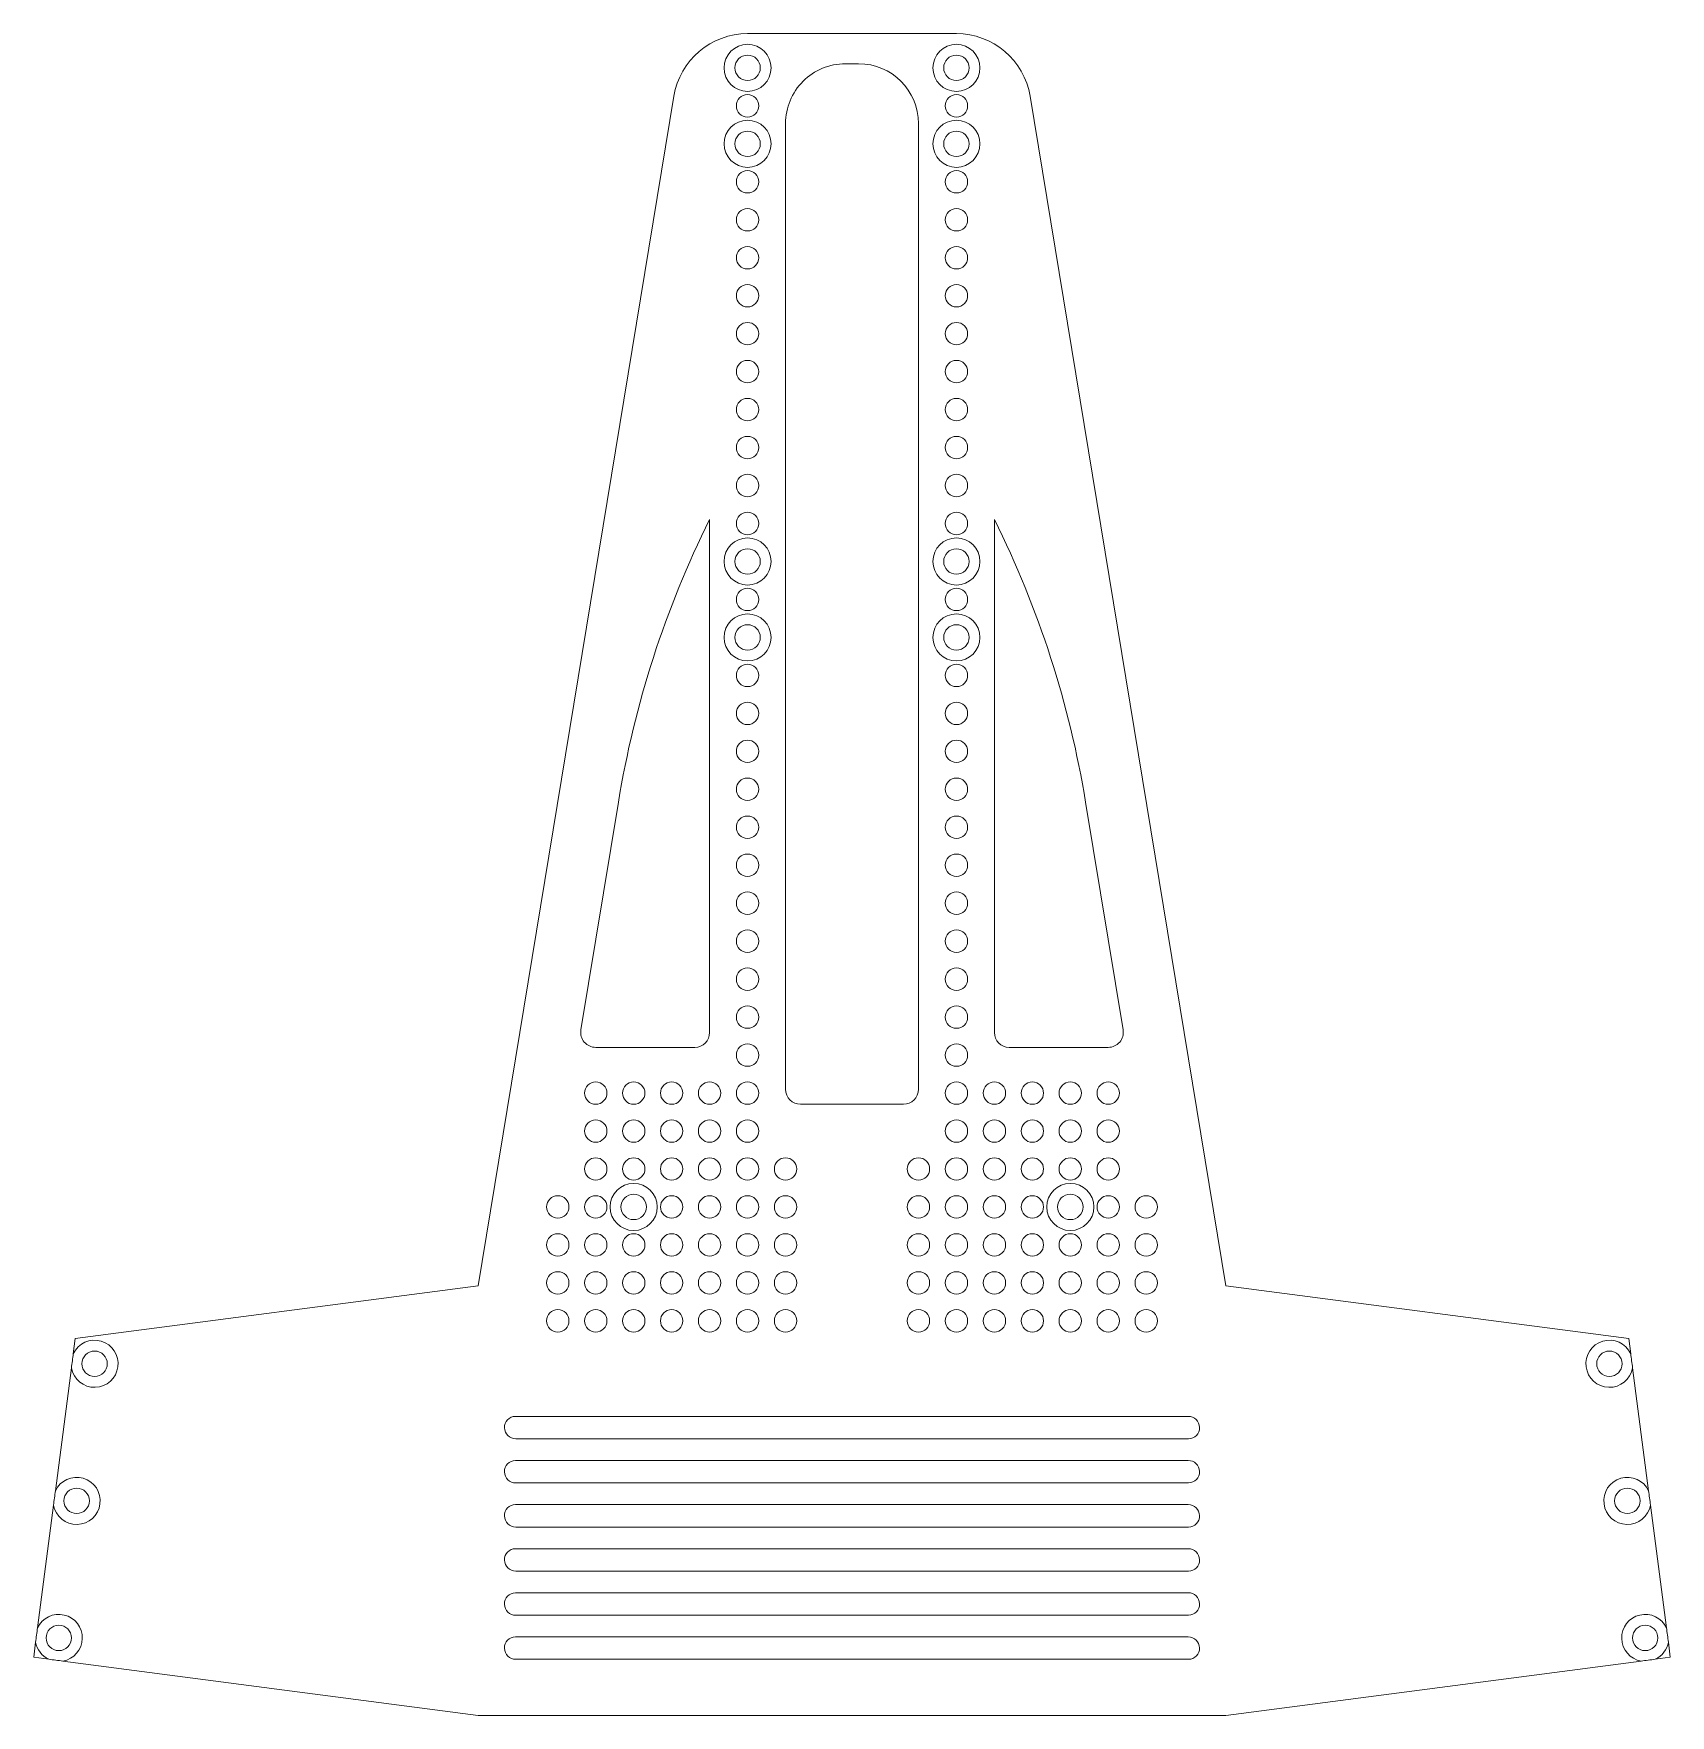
# Paper-space layout '_아랫면' of a CAD drawing. Header units: millimetres. Extents: x -109 to 109, y -150 to 75.
import ezdxf

# ---------------------------------------------------------------- set-up
doc = ezdxf.new("R2010")
doc.units = ezdxf.units.MM

psp = doc.layouts.new('_아랫면')

# ---------------------------------------------------------------- linework, layer by layer
at = {"color": 7, "linetype": 'Continuous', "lineweight": 15}
for p, q in [((-13.97, 75), (13.97, 75)), ((-0.89, 70.97), (0.89, 70.97)), ((-50, -92.55), (-23.84, 66.62)), ((23.84, 66.62), (50, -92.55)), ((-8.89, -66.24), (-8.89, 62.97)), ((8.89, 62.97), (8.89, -66.24)), ((-19.05, 10), (-19.05, -58.63)), ((19.05, -58.63), (19.05, 10)), ((-36.26, -58.3), (-31.26, -27.83)), ((31.26, -27.83), (36.26, -58.3)), ((-21.05, -60.63), (-34.29, -60.63)), ((34.29, -60.63), (21.05, -60.63)), ((6.89, -68.24), (-6.89, -68.24)), ((-103.93, -99.59), (-50, -92.55)), ((50, -92.55), (103.93, -99.59)), ((-104.19, -101.62), (-103.93, -99.59)), ((103.93, -99.59), (104.19, -101.62)), ((-106.59, -119.96), (-104.44, -103.52)), ((104.44, -103.52), (106.59, -119.96)), ((-45.02, -110), (44.98, -110)), ((45.02, -113), (-44.98, -113)), ((-45.02, -115.9), (44.98, -115.9)), ((45.02, -118.9), (-44.98, -118.9)), ((-108.98, -138.3), (-106.84, -121.86)), ((-45.02, -121.8), (44.98, -121.8)), ((106.84, -121.86), (108.98, -138.3)), ((45.02, -124.8), (-44.98, -124.8)), ((-45.02, -127.7), (44.98, -127.7)), ((45.02, -130.7), (-44.98, -130.7)), ((-45.02, -133.6), (44.98, -133.6)), ((45.02, -136.6), (-44.98, -136.6)), ((-109.49, -142.23), (-109.23, -140.21)), ((-45.02, -139.5), (44.98, -139.5)), ((109.23, -140.21), (109.49, -142.23)), ((-107.47, -142.49), (-109.49, -142.23)), ((-50, -150), (-105.57, -142.74)), ((45.02, -142.5), (-44.98, -142.5)), ((105.57, -142.74), (50, -150)), ((109.49, -142.23), (107.47, -142.49)), ((50, -150), (-50, -150))]:
    psp.add_line(p, q, dxfattribs=at)
for centre, radius in [((-13.97, 70.42), 3.15), ((-13.97, 70.42), 1.7), ((13.97, 70.42), 3.15), ((13.97, 70.42), 1.7), ((-13.97, 65.34), 1.5), ((13.97, 65.34), 1.5), ((-13.97, 60.26), 3.15), ((13.97, 60.26), 3.15), ((-13.97, 60.26), 1.7), ((13.97, 60.26), 1.7), ((-13.97, 55.18), 1.5), ((13.97, 55.18), 1.5), ((-13.97, 50.1), 1.5), ((13.97, 50.1), 1.5), ((-13.97, 45.02), 1.5), ((13.97, 45.02), 1.5), ((-13.97, 39.94), 1.5), ((13.97, 39.94), 1.5), ((-13.97, 34.86), 1.5), ((13.97, 34.86), 1.5), ((-13.97, 29.78), 1.5), ((13.97, 29.78), 1.5), ((-13.97, 24.7), 1.5), ((13.97, 24.7), 1.5), ((-13.97, 19.62), 1.5), ((13.97, 19.62), 1.5), ((-13.97, 14.54), 1.5), ((13.97, 14.54), 1.5), ((-13.97, 9.46), 1.5), ((13.97, 9.46), 1.5), ((-13.97, 4.38), 3.15), ((13.97, 4.38), 3.15), ((-13.97, 4.38), 1.7), ((13.97, 4.38), 1.7), ((-13.97, -0.7), 1.5), ((13.97, -0.7), 1.5), ((-13.97, -5.78), 3.15), ((-13.97, -5.78), 1.7), ((13.97, -5.78), 3.15), ((13.97, -5.78), 1.7), ((-13.97, -10.86), 1.5), ((13.97, -10.86), 1.5), ((-13.97, -15.94), 1.5), ((13.97, -15.94), 1.5), ((-13.97, -21.02), 1.5), ((13.97, -21.02), 1.5), ((-13.97, -26.1), 1.5), ((13.97, -26.1), 1.5), ((-13.97, -31.18), 1.5), ((13.97, -31.18), 1.5), ((-13.97, -36.26), 1.5), ((13.97, -36.26), 1.5), ((-13.97, -41.34), 1.5), ((13.97, -41.34), 1.5), ((-13.97, -46.42), 1.5), ((13.97, -46.42), 1.5), ((-13.97, -51.5), 1.5), ((13.97, -51.5), 1.5), ((-13.97, -56.58), 1.5), ((13.97, -56.58), 1.5), ((-13.97, -61.66), 1.5), ((13.97, -61.66), 1.5), ((-34.29, -66.74), 1.5), ((-29.21, -66.74), 1.5), ((-24.13, -66.74), 1.5), ((-19.05, -66.74), 1.5), ((-13.97, -66.74), 1.5), ((13.97, -66.74), 1.5), ((19.05, -66.74), 1.5), ((24.13, -66.74), 1.5), ((29.21, -66.74), 1.5), ((34.29, -66.74), 1.5), ((-34.29, -71.82), 1.5), ((-29.21, -71.82), 1.5), ((-24.13, -71.82), 1.5), ((-19.05, -71.82), 1.5), ((-13.97, -71.82), 1.5), ((13.97, -71.82), 1.5), ((19.05, -71.82), 1.5), ((24.13, -71.82), 1.5), ((29.21, -71.82), 1.5), ((34.29, -71.82), 1.5), ((-34.29, -76.9), 1.5), ((-29.21, -76.9), 1.5), ((-24.13, -76.9), 1.5), ((-19.05, -76.9), 1.5), ((-13.97, -76.9), 1.5), ((-8.89, -76.9), 1.5), ((8.89, -76.9), 1.5), ((13.97, -76.9), 1.5), ((19.05, -76.9), 1.5), ((24.13, -76.9), 1.5), ((29.21, -76.9), 1.5), ((34.29, -76.9), 1.5), ((-39.37, -81.98), 1.5), ((-34.29, -81.98), 1.5), ((-29.21, -81.98), 3.15), ((-29.21, -81.98), 1.7), ((-24.13, -81.98), 1.5), ((-19.05, -81.98), 1.5), ((-13.97, -81.98), 1.5), ((-8.89, -81.98), 1.5), ((8.89, -81.98), 1.5), ((13.97, -81.98), 1.5), ((19.05, -81.98), 1.5), ((24.13, -81.98), 1.5), ((29.21, -81.98), 3.15), ((29.21, -81.98), 1.7), ((34.29, -81.98), 1.5), ((39.37, -81.98), 1.5), ((-39.37, -87.06), 1.5), ((-34.29, -87.06), 1.5), ((-29.21, -87.06), 1.5), ((-24.13, -87.06), 1.5), ((-19.05, -87.06), 1.5), ((-13.97, -87.06), 1.5), ((-8.89, -87.06), 1.5), ((8.89, -87.06), 1.5), ((13.97, -87.06), 1.5), ((19.05, -87.06), 1.5), ((24.13, -87.06), 1.5), ((29.21, -87.06), 1.5), ((34.29, -87.06), 1.5), ((39.37, -87.06), 1.5), ((-39.37, -92.14), 1.5), ((-34.29, -92.14), 1.5), ((-29.21, -92.14), 1.5), ((-24.13, -92.14), 1.5), ((-19.05, -92.14), 1.5), ((-13.97, -92.14), 1.5), ((-8.89, -92.14), 1.5), ((8.89, -92.14), 1.5), ((13.97, -92.14), 1.5), ((19.05, -92.14), 1.5), ((24.13, -92.14), 1.5), ((29.21, -92.14), 1.5), ((34.29, -92.14), 1.5), ((39.37, -92.14), 1.5), ((-39.37, -97.22), 1.5), ((-34.29, -97.22), 1.5), ((-29.21, -97.22), 1.5), ((-24.13, -97.22), 1.5), ((-19.05, -97.22), 1.5), ((-13.97, -97.22), 1.5), ((-8.89, -97.22), 1.5), ((8.89, -97.22), 1.5), ((13.97, -97.22), 1.5), ((19.05, -97.22), 1.5), ((24.13, -97.22), 1.5), ((29.21, -97.22), 1.5), ((34.29, -97.22), 1.5), ((39.37, -97.22), 1.5), ((-101.34, -102.96), 1.7), ((101.34, -102.96), 1.7), ((-103.74, -121.3), 1.7), ((103.74, -121.3), 1.7), ((-106.13, -139.64), 1.7), ((106.13, -139.64), 1.7)]:
    psp.add_circle(centre, radius, dxfattribs=at)
for centre, radius, start, end in [((-13.97, 65), 10, 90, 170.666), ((13.97, 65), 10, 9.334, 90), ((-0.89, 62.97), 8, 89.9958, 180), ((0.89, 62.97), 8, 360, 89.9958), ((100.73, -49.53), 133.76, 153.5739, 170.666), ((-100.73, -49.53), 133.76, 9.334, 26.4261), ((-34.29, -58.63), 2, 170.666, 270), ((34.29, -58.63), 2, 270, 9.334), ((-21.05, -58.63), 2, 270, 0), ((21.05, -58.63), 2, 180, 270), ((-6.89, -66.24), 2, 180, 270), ((6.89, -66.24), 2, 270, 0), ((-101.34, -102.96), 3.15, 190.3128, 154.8072), ((101.34, -102.96), 3.15, 25.1928, 349.6872), ((-45, -111.5), 1.5, 90.7026, 270.7026), ((45, -111.5), 1.5, 270.7026, 90.7026), ((-45, -117.4), 1.5, 90.7026, 270.7026), ((45, -117.4), 1.5, 270.7026, 90.7026), ((-103.74, -121.3), 3.15, 190.3128, 154.8072), ((103.74, -121.3), 3.15, 25.1928, 349.6872), ((-45, -123.3), 1.5, 90.7026, 270.7026), ((45, -123.3), 1.5, 270.7026, 90.7026), ((-45, -129.2), 1.5, 90.7026, 270.7026), ((45, -129.2), 1.5, 270.7026, 90.7026), ((-45, -135.1), 1.5, 90.7026, 270.7026), ((45, -135.1), 1.5, 270.7026, 90.7026), ((-106.13, -139.64), 3.15, 280.3128, 154.8072), ((106.13, -139.64), 3.15, 25.1928, 259.6872), ((45, -141), 1.5, 270.7026, 90.7026), ((-106.13, -139.64), 3.15, 190.3128, 244.8072), ((-45, -141), 1.5, 90.7026, 270.7026), ((106.13, -139.64), 3.15, 295.1928, 349.6872)]:
    psp.add_arc(centre, radius, start, end, dxfattribs=at)
for points in [[(-104.44, -103.52), (-104.4, -103.21), (-104.36, -102.89), (-104.27, -102.24), (-104.23, -101.93), (-104.19, -101.62)], [(104.19, -101.62), (104.23, -101.93), (104.27, -102.24), (104.36, -102.89), (104.4, -103.21), (104.44, -103.52)], [(-106.84, -121.86), (-106.79, -121.55), (-106.75, -121.24), (-106.67, -120.59), (-106.63, -120.27), (-106.59, -119.96)], [(106.59, -119.96), (106.63, -120.27), (106.67, -120.59), (106.75, -121.24), (106.79, -121.55), (106.84, -121.86)], [(-109.23, -140.21), (-109.19, -139.9), (-109.15, -139.58), (-109.06, -138.93), (-109.02, -138.61), (-108.98, -138.3)], [(108.98, -138.3), (109.02, -138.61), (109.06, -138.93), (109.15, -139.58), (109.19, -139.9), (109.23, -140.21)], [(-105.57, -142.74), (-105.88, -142.7), (-106.2, -142.66), (-106.85, -142.58), (-107.16, -142.54), (-107.47, -142.49)], [(107.47, -142.49), (107.16, -142.54), (106.84, -142.58), (106.19, -142.66), (105.88, -142.7), (105.57, -142.74)]]:
    psp.add_open_spline(points, degree=3, knots=[0, 0, 0, 0, 0.5, 0.5, 1, 1, 1, 1], dxfattribs=at)

doc.saveas('drawing.dxf')
